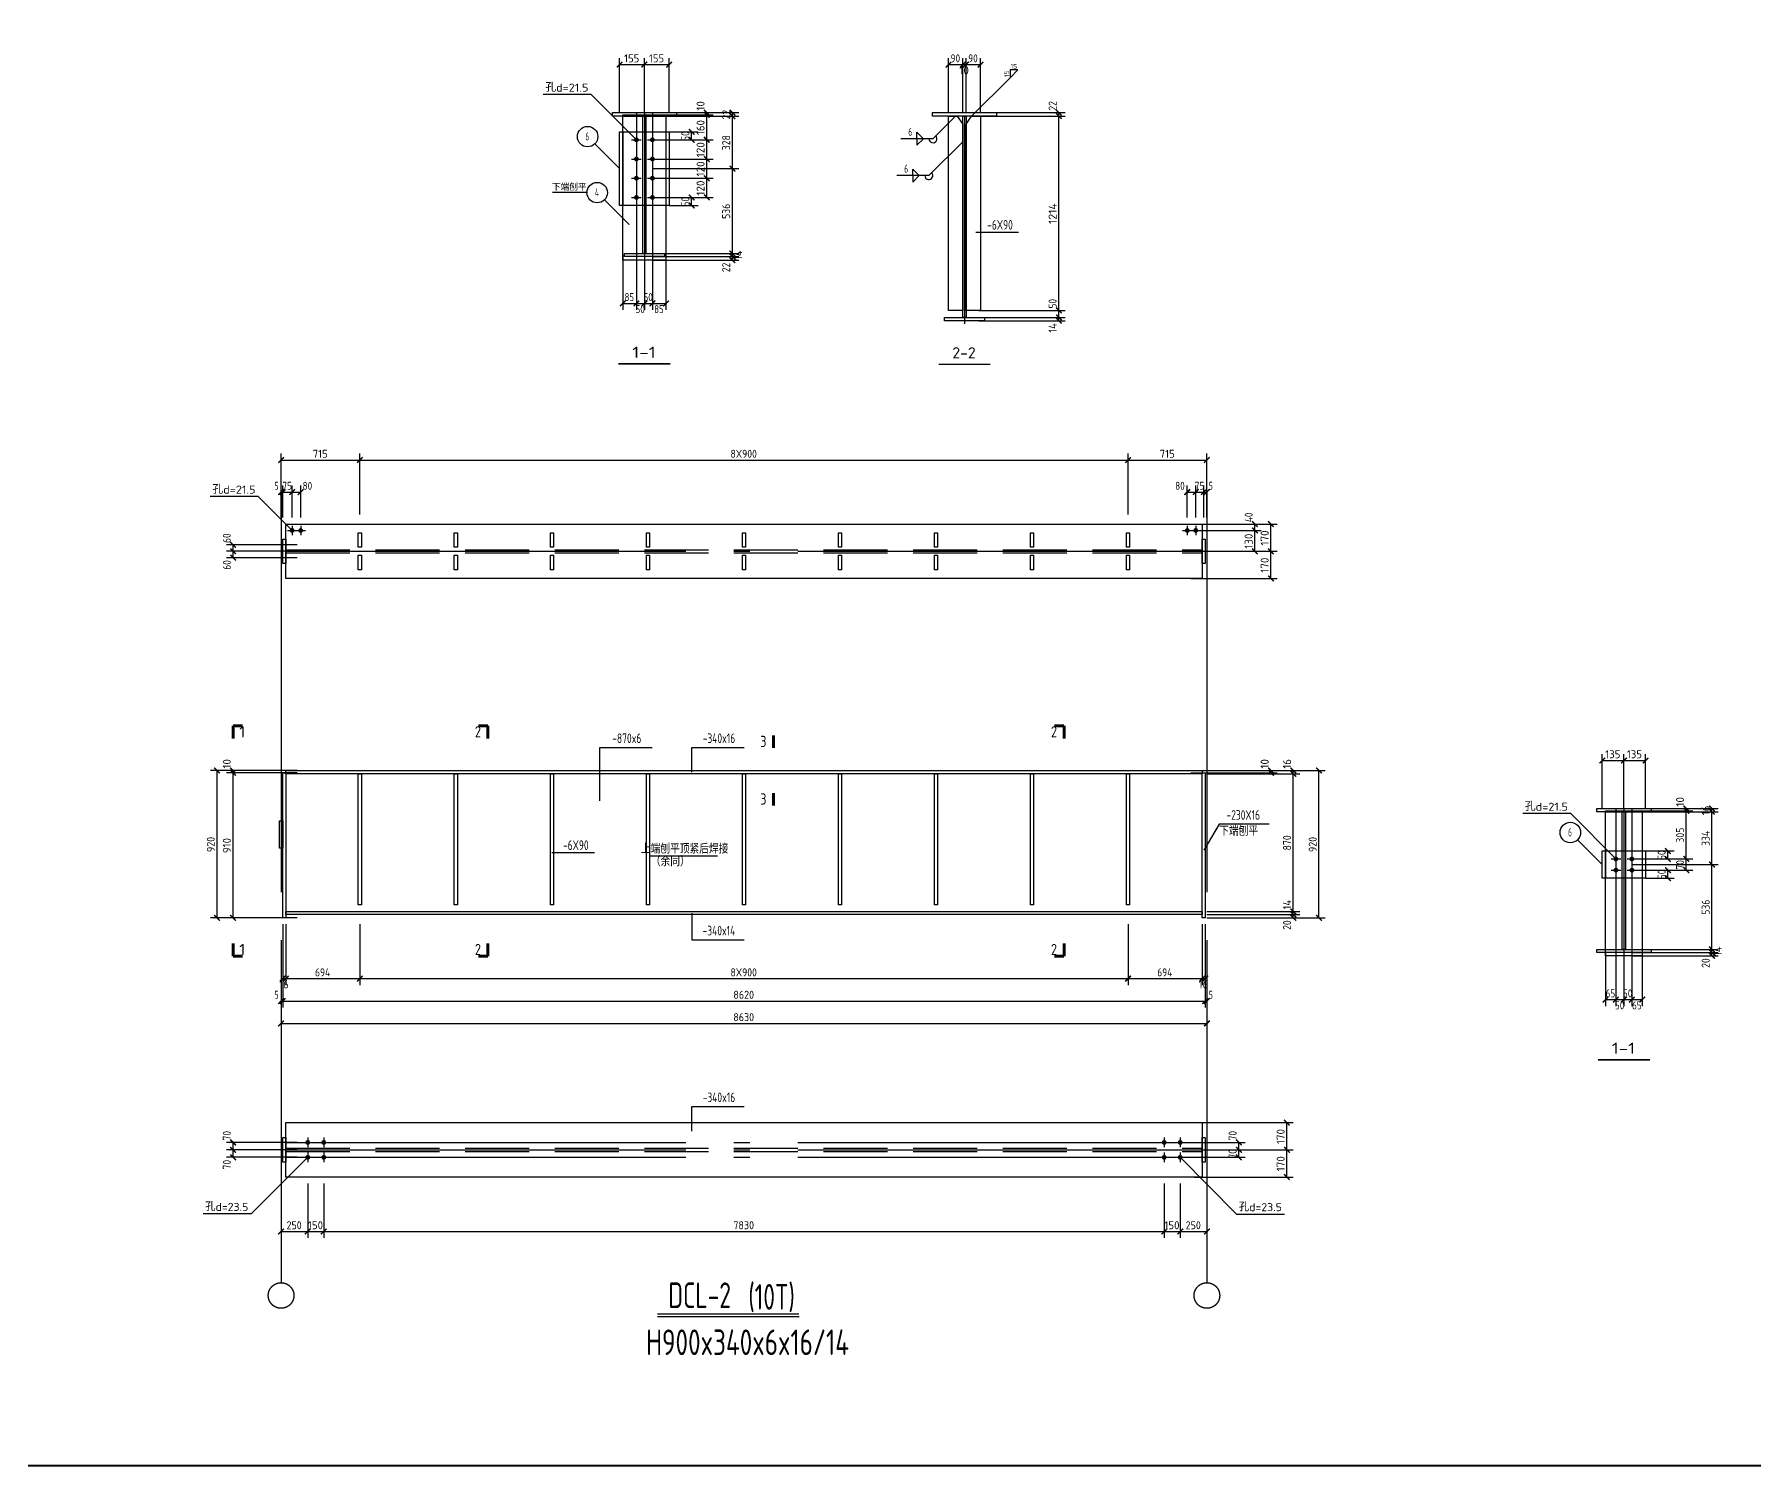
# Model space of a CAD drawing. Extents: x 447413 to 2975780, y -1432727 to 1301644.
# Drawn here: x 2269798 to 2323544, y -965222 to -920480 of the extents above; entities that cross this region are included whole.
import ezdxf
from ezdxf.enums import TextEntityAlignment as Align

# ---------------------------------------------------------------- set-up
doc = ezdxf.new("R2010")
doc.units = 0
doc.header["$LTSCALE"] = 1000
doc.header["$MEASUREMENT"] = 0
doc.linetypes.add('2', pattern=[16, 12.5, -1.5, 0.5, -1.5])
doc.linetypes.add('5', pattern=[5.6, 2, -0.8, 2, -0.8])
for name, color, linetype in [('10', 7, 'Continuous'), ('320', 2, 'Continuous'), ('图框', 253, 'Continuous'), ('尺寸标注', 253, 'Continuous'), ('焊缝标注', 253, 'Continuous'), ('编号标注', 253, 'Continuous'), ('螺栓孔标注', 253, 'Continuous'), ('详图符号', 253, '2')]:
    doc.layers.add(name, color=color, linetype=linetype)
doc.layers.add('白线', color=7, linetype='Continuous', lineweight=20)
doc.styles.add('80', font='tssdeng.shx', dxfattribs={"width": 0.7, "bigfont": 'tssdchn.shx'})
doc.styles.get("Standard").update_dxf_attribs({"font": 'tssdeng.shx', "bigfont": 'hztxt.shx'})

# ---------------------------------------------------------------- blocks, each defined once
blk = doc.blocks.new('A$C6B0021A6')
at = {"layer": '图框', "color": 153, "const_width": 58, "elevation": -84000}
blk.add_lwpolyline([(111420, 1020), (2520, 1020), (2520, 83120), (111420, 83120)], close=True, dxfattribs=at)

msp = doc.modelspace()

# ---------------------------------------------------------------- linework, layer by layer
for p, q in [((2306811.8, -945151.1), (2306336.3, -945967.2)), ((2308381.5, -945151.1), (2306811.8, -945151.1)), ((2293692.2, -960544.1), (2289263.9, -960544.1))]:
    msp.add_line(p, q)
for points in [[(2299215.4, -926660.9), (2299589.8, -926660.9), (2299589.8, -926660.9), (2300548.3, -926660.9)], [(2287463.5, -944428.6), (2287463.5, -942754.7), (2287463.5, -942754.7), (2289096.7, -942754.7)], [(2290342.3, -943529.2), (2290342.3, -942754.7), (2290342.3, -942754.7), (2291975.5, -942754.7)], [(2285962.1, -946040.6), (2286336.5, -946040.6), (2286336.5, -946040.6), (2287295, -946040.6)], [(2289015.2, -946136.7), (2291142.6, -946136.7), (2291142.6, -946136.7), (2291142.6, -946136.7)], [(2290342.3, -947930.4), (2290342.3, -948764.6), (2290342.3, -948764.6), (2291975.5, -948764.6)], [(2290342.3, -954747.7), (2290342.3, -953973.1), (2290342.3, -953973.1), (2291975.5, -953973.1)]]:
    msp.add_lwpolyline(points)
at = {"const_width": 40.8}
msp.add_lwpolyline([(2293692.2, -960453.4), (2289263.9, -960453.4)], dxfattribs=at)
at = {"layer": '10', "color": 253}
for p, q in [((2300281.5, -921833.2), (2300529, -921585.7)), ((2300529, -921585.7), (2300281.5, -921585.7)), ((2300281.5, -921585.7), (2300281.5, -921833.2)), ((2299081.5, -923033.2), (2300281.5, -921833.2))]:
    msp.add_line(p, q, dxfattribs=at)
at = {"layer": '10'}
for points, const_width in [([(2288046.5, -930773.2), (2289666.5, -930773.2)], 45), ([(2298046.5, -930789.2), (2299666.5, -930789.2)], 45), ([(2276004.8, -942077.4), (2276004.8, -942477.4)], 95), ([(2276004.8, -942077.4), (2276304.8, -942077.4)], 95), ([(2283968.2, -942077.4), (2283668.2, -942077.4)], 95), ([(2283968.2, -942077.4), (2283968.2, -942477.4)], 95), ([(2301968.2, -942077.4), (2301668.2, -942077.4)], 95), ([(2301968.2, -942077.4), (2301968.2, -942477.4)], 95), ([(2292888.2, -942377.4), (2292888.2, -942777.4)], 95), ([(2292888.2, -944577.4), (2292888.2, -944177.4)], 95), ([(2276004.8, -949277.4), (2276004.8, -948877.4)], 95), ([(2283968.2, -949277.4), (2283968.2, -948877.4)], 95), ([(2301968.2, -949277.4), (2301968.2, -948877.4)], 95), ([(2276004.8, -949277.4), (2276304.8, -949277.4)], 95), ([(2283968.2, -949277.4), (2283668.2, -949277.4)], 95), ([(2301968.2, -949277.4), (2301668.2, -949277.4)], 95), ([(2318651, -952514), (2320271, -952514)], 45)]:
    msp.add_lwpolyline(points, dxfattribs=dict(at, const_width=const_width))
at = {"layer": '320', "color": 253}
msp.add_line((2287081.5, -925423.2), (2285981.5, -925423.2), dxfattribs=at)
at = {"layer": '320'}
for points in [[(2287856.5, -922923.2), (2289856.5, -922923.2), (2289856.5, -923033.2), (2287856.5, -923033.2), (2287856.5, -922923.2)], [(2288181.5, -922993.2), (2289531.5, -922993.2), (2289531.5, -927533.2), (2288181.5, -927533.2), (2288181.5, -922993.2)], [(2288181.5, -923033.2), (2289531.5, -923033.2)], [(2288806.5, -923033.2), (2288906.5, -923033.2), (2288906.5, -927323.2), (2288806.5, -927323.2), (2288806.5, -923033.2)], [(2297856.5, -922923.2), (2299856.5, -922923.2), (2299856.5, -923033.2), (2297856.5, -923033.2), (2297856.5, -922923.2)], [(2298356.5, -923033.2), (2298631.5, -923033.2), (2298806.5, -923283.2), (2298806.5, -929103.2), (2298356.5, -929103.2), (2298356.5, -923033.2)], [(2298806.5, -923033.2), (2298906.5, -923033.2), (2298906.5, -929323.2), (2298806.5, -929323.2), (2298806.5, -923033.2)], [(2298906.5, -923283.2), (2299081.5, -923033.2), (2299356.5, -923033.2), (2299356.5, -929103.2), (2298906.5, -929103.2), (2298906.5, -923283.2)], [(2288081.5, -923523.2), (2289631.5, -923523.2), (2289631.5, -925823.2), (2288081.5, -925823.2), (2288081.5, -923523.2)], [(2288181.5, -923523.2), (2288181.5, -925823.2)], [(2289531.5, -923523.2), (2289531.5, -925823.2)], [(2288231.5, -927323.2), (2289481.5, -927323.2), (2289481.5, -927423.2), (2288231.5, -927423.2), (2288231.5, -927323.2)], [(2298231.5, -929323.2), (2299481.5, -929323.2), (2299481.5, -929423.2), (2298231.5, -929423.2), (2298231.5, -929323.2)], [(2277554.8, -936244.1), (2277654.8, -936244.1), (2277654.8, -937010.7), (2277554.8, -937010.7), (2277554.8, -936244.1)], [(2277654.8, -935777.4), (2306281.5, -935777.4), (2306281.5, -937477.4), (2277654.8, -937477.4), (2277654.8, -935777.4)], [(2279918.2, -936052.4), (2280018.2, -936052.4), (2280018.2, -936502.4), (2279918.2, -936502.4), (2279918.2, -936052.4)], [(2282918.2, -936052.4), (2283018.2, -936052.4), (2283018.2, -936502.4), (2282918.2, -936502.4), (2282918.2, -936052.4)], [(2285918.2, -936052.4), (2286018.2, -936052.4), (2286018.2, -936502.4), (2285918.2, -936502.4), (2285918.2, -936052.4)], [(2288918.2, -936052.4), (2289018.2, -936052.4), (2289018.2, -936502.4), (2288918.2, -936502.4), (2288918.2, -936052.4)], [(2291918.2, -936052.4), (2292018.2, -936052.4), (2292018.2, -936502.4), (2291918.2, -936502.4), (2291918.2, -936052.4)], [(2294918.2, -936052.4), (2295018.2, -936052.4), (2295018.2, -936502.4), (2294918.2, -936502.4), (2294918.2, -936052.4)], [(2297918.2, -936052.4), (2298018.2, -936052.4), (2298018.2, -936502.4), (2297918.2, -936502.4), (2297918.2, -936052.4)], [(2300918.2, -936052.4), (2301018.2, -936052.4), (2301018.2, -936502.4), (2300918.2, -936502.4), (2300918.2, -936052.4)], [(2303918.2, -936052.4), (2304018.2, -936052.4), (2304018.2, -936502.4), (2303918.2, -936502.4), (2303918.2, -936052.4)], [(2306281.5, -936244.1), (2306381.5, -936244.1), (2306381.5, -937010.7), (2306281.5, -937010.7), (2306281.5, -936244.1)], [(2279918.2, -936752.4), (2280018.2, -936752.4), (2280018.2, -937202.4), (2279918.2, -937202.4), (2279918.2, -936752.4)], [(2282918.2, -936752.4), (2283018.2, -936752.4), (2283018.2, -937202.4), (2282918.2, -937202.4), (2282918.2, -936752.4)], [(2285918.2, -936752.4), (2286018.2, -936752.4), (2286018.2, -937202.4), (2285918.2, -937202.4), (2285918.2, -936752.4)], [(2288918.2, -936752.4), (2289018.2, -936752.4), (2289018.2, -937202.4), (2288918.2, -937202.4), (2288918.2, -936752.4)], [(2291918.2, -936752.4), (2292018.2, -936752.4), (2292018.2, -937202.4), (2291918.2, -937202.4), (2291918.2, -936752.4)], [(2294918.2, -936752.4), (2295018.2, -936752.4), (2295018.2, -937202.4), (2294918.2, -937202.4), (2294918.2, -936752.4)], [(2297918.2, -936752.4), (2298018.2, -936752.4), (2298018.2, -937202.4), (2297918.2, -937202.4), (2297918.2, -936752.4)], [(2300918.2, -936752.4), (2301018.2, -936752.4), (2301018.2, -937202.4), (2300918.2, -937202.4), (2300918.2, -936752.4)], [(2303918.2, -936752.4), (2304018.2, -936752.4), (2304018.2, -937202.4), (2303918.2, -937202.4), (2303918.2, -936752.4)], [(2277554.8, -943547.4), (2277654.8, -943547.4), (2277654.8, -948077.4), (2277554.8, -948077.4), (2277554.8, -943547.4)], [(2277654.8, -943477.4), (2306281.5, -943477.4), (2306281.5, -943577.4), (2277654.8, -943577.4), (2277654.8, -943477.4)], [(2279918.2, -943577.4), (2280018.2, -943577.4), (2280018.2, -947677.4), (2279918.2, -947677.4), (2279918.2, -943577.4)], [(2282918.2, -943577.4), (2283018.2, -943577.4), (2283018.2, -947677.4), (2282918.2, -947677.4), (2282918.2, -943577.4)], [(2285918.2, -943577.4), (2286018.2, -943577.4), (2286018.2, -947677.4), (2285918.2, -947677.4), (2285918.2, -943577.4)], [(2288918.2, -943577.4), (2289018.2, -943577.4), (2289018.2, -947677.4), (2288918.2, -947677.4), (2288918.2, -943577.4)], [(2291918.2, -943577.4), (2292018.2, -943577.4), (2292018.2, -947677.4), (2291918.2, -947677.4), (2291918.2, -943577.4)], [(2294918.2, -943577.4), (2295018.2, -943577.4), (2295018.2, -947677.4), (2294918.2, -947677.4), (2294918.2, -943577.4)], [(2297918.2, -943577.4), (2298018.2, -943577.4), (2298018.2, -947677.4), (2297918.2, -947677.4), (2297918.2, -943577.4)], [(2300918.2, -943577.4), (2301018.2, -943577.4), (2301018.2, -947677.4), (2300918.2, -947677.4), (2300918.2, -943577.4)], [(2303918.2, -943577.4), (2304018.2, -943577.4), (2304018.2, -947677.4), (2303918.2, -947677.4), (2303918.2, -943577.4)], [(2306281.5, -943547.4), (2306381.5, -943547.4), (2306381.5, -948077.4), (2306281.5, -948077.4), (2306281.5, -943547.4)], [(2318611, -944664), (2320311, -944664), (2320311, -944764), (2318611, -944764), (2318611, -944664)], [(2318886, -944734), (2320036, -944734), (2320036, -949264), (2318886, -949264), (2318886, -944734)], [(2318886, -944764), (2320036, -944764)], [(2319411, -944764), (2319511, -944764), (2319511, -949064), (2319411, -949064), (2319411, -944764)], [(2277454.8, -945052.4), (2277554.8, -945052.4), (2277554.8, -945902.4), (2277454.8, -945902.4), (2277454.8, -945052.4)], [(2318786, -945989), (2320136, -945989), (2320136, -946839), (2318786, -946839), (2318786, -945989)], [(2318886, -945989), (2318886, -946839)], [(2320036, -945989), (2320036, -946839)], [(2277654.8, -947877.4), (2306281.5, -947877.4), (2306281.5, -947977.4), (2277654.8, -947977.4), (2277654.8, -947877.4)], [(2318611, -949064), (2320311, -949064), (2320311, -949164), (2318611, -949164), (2318611, -949064)], [(2277654.8, -954477.4), (2306281.5, -954477.4), (2306281.5, -956177.4), (2277654.8, -956177.4), (2277654.8, -954477.4)], [(2277554.8, -954944.1), (2277654.8, -954944.1), (2277654.8, -955710.7), (2277554.8, -955710.7), (2277554.8, -954944.1)], [(2306281.5, -954944.1), (2306381.5, -954944.1), (2306381.5, -955710.7), (2306281.5, -955710.7), (2306281.5, -954944.1)]]:
    msp.add_lwpolyline(points, dxfattribs=at)
at = {"layer": '320', "color": 253, "linetype": '5'}
for points in [[(2277654.8, -936577.4), (2306281.5, -936577.4)], [(2277654.8, -936677.4), (2306281.5, -936677.4)], [(2277654.8, -955277.4), (2306281.5, -955277.4)], [(2277654.8, -955377.4), (2306281.5, -955377.4)]]:
    msp.add_lwpolyline(points, dxfattribs=at)
at = {"layer": '尺寸标注'}
for p, q in [((2288081.5, -922923.2), (2288081.5, -921223.2)), ((2288081.5, -921423.2), (2288856.5, -921423.2)), ((2288856.5, -922923.2), (2288856.5, -921223.2)), ((2288856.5, -922923.2), (2288856.5, -921223.2)), ((2288856.5, -921423.2), (2289631.5, -921423.2)), ((2289631.5, -922923.2), (2289631.5, -921223.2)), ((2298356.5, -922923.2), (2298356.5, -921223.2)), ((2298356.5, -921423.2), (2298806.5, -921423.2)), ((2298806.5, -922923.2), (2298806.5, -921223.2)), ((2298806.5, -922923.2), (2298806.5, -921223.2)), ((2298806.5, -921423.2), (2298906.5, -921423.2)), ((2298906.5, -922923.2), (2298906.5, -921223.2)), ((2298906.5, -922923.2), (2298906.5, -921223.2)), ((2298906.5, -921423.2), (2299356.5, -921423.2)), ((2299356.5, -922923.2), (2299356.5, -921223.2)), ((2289106.5, -922923.2), (2291006.5, -922923.2)), ((2289106.5, -922923.2), (2291806.5, -922923.2)), ((2289106.5, -922993.2), (2291006.5, -922993.2)), ((2289106.5, -922993.2), (2291006.5, -922993.2)), ((2289106.5, -923033.2), (2291806.5, -923033.2)), ((2289106.5, -923033.2), (2291806.5, -923033.2)), ((2290806.5, -922993.2), (2290806.5, -922923.2)), ((2290806.5, -923773.2), (2290806.5, -922993.2)), ((2291606.5, -923033.2), (2291606.5, -922923.2)), ((2291606.5, -924673.2), (2291606.5, -923033.2)), ((2299306.5, -922923.2), (2302006.5, -922923.2)), ((2299306.5, -923033.2), (2302006.5, -923033.2)), ((2299306.5, -923033.2), (2302006.5, -923033.2)), ((2301806.5, -923033.2), (2301806.5, -922923.2)), ((2301806.5, -929103.2), (2301806.5, -923033.2)), ((2289106.5, -923773.2), (2291006.5, -923773.2)), ((2289106.5, -923773.2), (2291006.5, -923773.2)), ((2289631.5, -923523.2), (2290531.5, -923523.2)), ((2289631.5, -923773.2), (2290531.5, -923773.2)), ((2290331.5, -923773.2), (2290331.5, -923523.2)), ((2290806.5, -924373.2), (2290806.5, -923773.2)), ((2289106.5, -924373.2), (2291006.5, -924373.2)), ((2289106.5, -924373.2), (2291006.5, -924373.2)), ((2290806.5, -924973.2), (2290806.5, -924373.2)), ((2289106.5, -924673.2), (2291806.5, -924673.2)), ((2289106.5, -924673.2), (2291806.5, -924673.2)), ((2289106.5, -924973.2), (2291006.5, -924973.2)), ((2289106.5, -924973.2), (2291006.5, -924973.2)), ((2290806.5, -925573.2), (2290806.5, -924973.2)), ((2291606.5, -927323.2), (2291606.5, -924673.2)), ((2289106.5, -925573.2), (2291006.5, -925573.2)), ((2289631.5, -925573.2), (2290531.5, -925573.2)), ((2289631.5, -925823.2), (2290531.5, -925823.2)), ((2290331.5, -925823.2), (2290331.5, -925573.2)), ((2288181.5, -927383.2), (2288181.5, -929083.2)), ((2288606.5, -927383.2), (2288606.5, -929083.2)), ((2288606.5, -927383.2), (2288606.5, -929083.2)), ((2288856.5, -927383.2), (2288856.5, -929083.2)), ((2288856.5, -927383.2), (2288856.5, -929083.2)), ((2289106.5, -927323.2), (2291806.5, -927323.2)), ((2289106.5, -927323.2), (2291806.5, -927323.2)), ((2289106.5, -927383.2), (2289106.5, -929083.2)), ((2289106.5, -927383.2), (2289106.5, -929083.2)), ((2289106.5, -927423.2), (2291806.5, -927423.2)), ((2289106.5, -927423.2), (2291806.5, -927423.2)), ((2289106.5, -927533.2), (2291806.5, -927533.2)), ((2289531.5, -927383.2), (2289531.5, -929083.2)), ((2291606.5, -927423.2), (2291606.5, -927323.2)), ((2291606.5, -927533.2), (2291606.5, -927423.2)), ((2288181.5, -928883.2), (2288606.5, -928883.2)), ((2288606.5, -928883.2), (2288856.5, -928883.2)), ((2288856.5, -928883.2), (2289106.5, -928883.2)), ((2289106.5, -928883.2), (2289531.5, -928883.2)), ((2299306.5, -929103.2), (2302006.5, -929103.2)), ((2299306.5, -929103.2), (2302006.5, -929103.2)), ((2301806.5, -929323.2), (2301806.5, -929103.2)), ((2299306.5, -929323.2), (2302006.5, -929323.2)), ((2299306.5, -929323.2), (2302006.5, -929323.2)), ((2299306.5, -929423.2), (2302006.5, -929423.2)), ((2301806.5, -929423.2), (2301806.5, -929323.2)), ((2277504.8, -935477.4), (2277504.8, -933577.4)), ((2277504.8, -933777.4), (2279968.2, -933777.4)), ((2279968.2, -935477.4), (2279968.2, -933577.4)), ((2279968.2, -935477.4), (2279968.2, -933577.4)), ((2279968.2, -933777.4), (2303968.2, -933777.4)), ((2303968.2, -935477.4), (2303968.2, -933577.4)), ((2303968.2, -935477.4), (2303968.2, -933577.4)), ((2303968.2, -933777.4), (2306431.5, -933777.4)), ((2306431.5, -935477.4), (2306431.5, -933577.4)), ((2277504.8, -935577.4), (2277504.8, -934577.4)), ((2277554.8, -935577.4), (2277554.8, -934577.4)), ((2277554.8, -935577.4), (2277554.8, -934577.4)), ((2277851.5, -935577.4), (2277851.5, -934577.4)), ((2277851.5, -935577.4), (2277851.5, -934577.4)), ((2278118.2, -935577.4), (2278118.2, -934577.4)), ((2305818.2, -935577.4), (2305818.2, -934577.4)), ((2306084.8, -935577.4), (2306084.8, -934577.4)), ((2306084.8, -935577.4), (2306084.8, -934577.4)), ((2306334.8, -935577.4), (2306334.8, -934577.4)), ((2306334.8, -935577.4), (2306334.8, -934577.4)), ((2306431.5, -935577.4), (2306431.5, -934577.4)), ((2277504.8, -934777.4), (2277554.8, -934777.4)), ((2277554.8, -934777.4), (2277851.5, -934777.4)), ((2277851.5, -934777.4), (2278118.2, -934777.4)), ((2305818.2, -934777.4), (2306084.8, -934777.4)), ((2306084.8, -934777.4), (2306334.8, -934777.4)), ((2306334.8, -934777.4), (2306431.5, -934777.4)), ((2305931.5, -935777.4), (2308631.5, -935777.4)), ((2306231.5, -935777.4), (2308131.5, -935777.4)), ((2306231.5, -935977.4), (2308131.5, -935977.4)), ((2306231.5, -935977.4), (2308131.5, -935977.4)), ((2307931.5, -935977.4), (2307931.5, -935777.4)), ((2307931.5, -936627.4), (2307931.5, -935977.4)), ((2308431.5, -936627.4), (2308431.5, -935777.4)), ((2278004.8, -936427.4), (2275804.8, -936427.4)), ((2278004.8, -936627.4), (2275804.8, -936627.4)), ((2278004.8, -936627.4), (2275804.8, -936627.4)), ((2276004.8, -936627.4), (2276004.8, -936427.4)), ((2276004.8, -936827.4), (2276004.8, -936627.4)), ((2305931.5, -936627.4), (2308631.5, -936627.4)), ((2305931.5, -936627.4), (2308631.5, -936627.4)), ((2306231.5, -936627.4), (2308131.5, -936627.4)), ((2308431.5, -937477.4), (2308431.5, -936627.4)), ((2278004.8, -936827.4), (2275804.8, -936827.4)), ((2305931.5, -937477.4), (2308631.5, -937477.4)), ((2318786, -944664), (2318786, -942964)), ((2318786, -943164), (2319461, -943164)), ((2319461, -944664), (2319461, -942964)), ((2319461, -944664), (2319461, -942964)), ((2319461, -943164), (2320136, -943164)), ((2320136, -944664), (2320136, -942964)), ((2278004.8, -943477.4), (2275304.8, -943477.4)), ((2275504.8, -948077.4), (2275504.8, -943477.4)), ((2278004.8, -943477.4), (2275804.8, -943477.4)), ((2278004.8, -943547.4), (2275804.8, -943547.4)), ((2278004.8, -943547.4), (2275804.8, -943547.4)), ((2276004.8, -943547.4), (2276004.8, -943477.4)), ((2276004.8, -948077.4), (2276004.8, -943547.4)), ((2305931.5, -943477.4), (2308631.5, -943477.4)), ((2305931.5, -943547.4), (2308631.5, -943547.4)), ((2306431.5, -943477.4), (2309331.5, -943477.4)), ((2306431.5, -943577.4), (2309331.5, -943577.4)), ((2306431.5, -943577.4), (2309331.5, -943577.4)), ((2306931.5, -943477.4), (2310131.5, -943477.4)), ((2308431.5, -943547.4), (2308431.5, -943477.4)), ((2309131.5, -943577.4), (2309131.5, -943477.4)), ((2309131.5, -947877.4), (2309131.5, -943577.4)), ((2309931.5, -948077.4), (2309931.5, -943477.4)), ((2319711, -944664), (2321611, -944664)), ((2319711, -944664), (2322411, -944664)), ((2319711, -944734), (2321611, -944734)), ((2319711, -944734), (2321611, -944734)), ((2319711, -944764), (2322411, -944764)), ((2319711, -944764), (2322411, -944764)), ((2321411, -944734), (2321411, -944664)), ((2321411, -946239), (2321411, -944734)), ((2322211, -944764), (2322211, -944664)), ((2322211, -946414), (2322211, -944764)), ((2319711, -946239), (2321611, -946239)), ((2319711, -946239), (2321611, -946239)), ((2319711, -946414), (2322411, -946414)), ((2319711, -946414), (2322411, -946414)), ((2320136, -945989), (2321036, -945989)), ((2320136, -946239), (2321036, -946239)), ((2320836, -946239), (2320836, -945989)), ((2321411, -946589), (2321411, -946239)), ((2322211, -949064), (2322211, -946414)), ((2319711, -946589), (2321611, -946589)), ((2320136, -946589), (2321036, -946589)), ((2320136, -946839), (2321036, -946839)), ((2320836, -946839), (2320836, -946589)), ((2278004.8, -948077.4), (2275304.8, -948077.4)), ((2278004.8, -948077.4), (2275804.8, -948077.4)), ((2306431.5, -947877.4), (2309331.5, -947877.4)), ((2306431.5, -947877.4), (2309331.5, -947877.4)), ((2306431.5, -947977.4), (2309331.5, -947977.4)), ((2306431.5, -947977.4), (2309331.5, -947977.4)), ((2306431.5, -948077.4), (2309331.5, -948077.4)), ((2306931.5, -948077.4), (2310131.5, -948077.4)), ((2309131.5, -947977.4), (2309131.5, -947877.4)), ((2309131.5, -948077.4), (2309131.5, -947977.4)), ((2277554.8, -948277.4), (2277554.8, -950177.4)), ((2277654.8, -948277.4), (2277654.8, -950177.4)), ((2277654.8, -948277.4), (2277654.8, -950177.4)), ((2279968.2, -948277.4), (2279968.2, -950177.4)), ((2279968.2, -948277.4), (2279968.2, -950177.4)), ((2303968.2, -948277.4), (2303968.2, -950177.4)), ((2303968.2, -948277.4), (2303968.2, -950177.4)), ((2306281.5, -948277.4), (2306281.5, -950177.4)), ((2306281.5, -948277.4), (2306281.5, -950177.4)), ((2306381.5, -948277.4), (2306381.5, -950177.4)), ((2277504.8, -948977.4), (2277504.8, -950877.4)), ((2277554.8, -948977.4), (2277554.8, -950877.4)), ((2277554.8, -948977.4), (2277554.8, -950877.4)), ((2306381.5, -948977.4), (2306381.5, -950877.4)), ((2306381.5, -948977.4), (2306381.5, -950877.4)), ((2306431.5, -948977.4), (2306431.5, -950877.4)), ((2318886, -949134), (2318886, -950834)), ((2319211, -949134), (2319211, -950834)), ((2319211, -949134), (2319211, -950834)), ((2319461, -949134), (2319461, -950834)), ((2319461, -949134), (2319461, -950834)), ((2319711, -949064), (2322411, -949064)), ((2319711, -949064), (2322411, -949064)), ((2319711, -949134), (2319711, -950834)), ((2319711, -949134), (2319711, -950834)), ((2320036, -949134), (2320036, -950834)), ((2322211, -949164), (2322211, -949064)), ((2277504.8, -949677.4), (2277504.8, -951577.4)), ((2306431.5, -949677.4), (2306431.5, -951577.4)), ((2319711, -949164), (2322411, -949164)), ((2319711, -949164), (2322411, -949164)), ((2319711, -949264), (2322411, -949264)), ((2322211, -949264), (2322211, -949164)), ((2277554.8, -949977.4), (2277654.8, -949977.4)), ((2277654.8, -949977.4), (2279968.2, -949977.4)), ((2279968.2, -949977.4), (2303968.2, -949977.4)), ((2303968.2, -949977.4), (2306281.5, -949977.4)), ((2306281.5, -949977.4), (2306381.5, -949977.4)), ((2277504.8, -950677.4), (2277554.8, -950677.4)), ((2277554.8, -950677.4), (2306381.5, -950677.4)), ((2306381.5, -950677.4), (2306431.5, -950677.4)), ((2318886, -950634), (2319211, -950634)), ((2319211, -950634), (2319461, -950634)), ((2319461, -950634), (2319711, -950634)), ((2319711, -950634), (2320036, -950634)), ((2277504.8, -951377.4), (2306431.5, -951377.4)), ((2306031.5, -954477.4), (2309131.5, -954477.4)), ((2308931.5, -955327.4), (2308931.5, -954477.4)), ((2278004.8, -955094.1), (2275804.8, -955094.1)), ((2278004.8, -955327.4), (2275804.8, -955327.4)), ((2278004.8, -955327.4), (2275804.8, -955327.4)), ((2278004.8, -955560.7), (2275804.8, -955560.7)), ((2276004.8, -955327.4), (2276004.8, -955094.1)), ((2276004.8, -955560.7), (2276004.8, -955327.4)), ((2305931.5, -955094.1), (2307631.5, -955094.1)), ((2305931.5, -955327.4), (2307631.5, -955327.4)), ((2305931.5, -955327.4), (2307631.5, -955327.4)), ((2305931.5, -955560.7), (2307631.5, -955560.7)), ((2306031.5, -955327.4), (2309131.5, -955327.4)), ((2306031.5, -955327.4), (2309131.5, -955327.4)), ((2307431.5, -955327.4), (2307431.5, -955094.1)), ((2307431.5, -955560.7), (2307431.5, -955327.4)), ((2308931.5, -956177.4), (2308931.5, -955327.4)), ((2277504.8, -956377.4), (2277504.8, -958077.4)), ((2278338.2, -956377.4), (2278338.2, -958077.4)), ((2278338.2, -956377.4), (2278338.2, -958077.4)), ((2278838.2, -956377.4), (2278838.2, -958077.4)), ((2278838.2, -956377.4), (2278838.2, -958077.4)), ((2305098.2, -956377.4), (2305098.2, -958077.4)), ((2305098.2, -956377.4), (2305098.2, -958077.4)), ((2305598.2, -956377.4), (2305598.2, -958077.4)), ((2305598.2, -956377.4), (2305598.2, -958077.4)), ((2306031.5, -956177.4), (2309131.5, -956177.4)), ((2306431.5, -956377.4), (2306431.5, -958077.4)), ((2277504.8, -957877.4), (2278338.2, -957877.4)), ((2278338.2, -957877.4), (2278838.2, -957877.4)), ((2278838.2, -957877.4), (2305098.2, -957877.4)), ((2305098.2, -957877.4), (2305598.2, -957877.4)), ((2305598.2, -957877.4), (2306431.5, -957877.4))]:
    msp.add_line(p, q, dxfattribs=at)
at = {"layer": '尺寸标注', "const_width": 45}
for points in [[(2287993.1, -921511.6), (2288169.9, -921334.8)], [(2288768.1, -921511.6), (2288944.9, -921334.8)], [(2288768.1, -921511.6), (2288944.9, -921334.8)], [(2289543.1, -921511.6), (2289719.9, -921334.8)], [(2298268.1, -921511.6), (2298444.9, -921334.8)], [(2298718.1, -921511.6), (2298894.9, -921334.8)], [(2298718.1, -921511.6), (2298894.9, -921334.8)], [(2298818.1, -921511.6), (2298994.9, -921334.8)], [(2298818.1, -921511.6), (2298994.9, -921334.8)], [(2299268.1, -921511.6), (2299444.9, -921334.8)], [(2290718.1, -922834.8), (2290894.9, -923011.6)], [(2291518.1, -922834.8), (2291694.9, -923011.6)], [(2301718.1, -922834.8), (2301894.9, -923011.6)], [(2290718.1, -922904.8), (2290894.9, -923081.6)], [(2290718.1, -922904.8), (2290894.9, -923081.6)], [(2291518.1, -922944.8), (2291694.9, -923121.6)], [(2291518.1, -922944.8), (2291694.9, -923121.6)], [(2301718.1, -922944.8), (2301894.9, -923121.6)], [(2301718.1, -922944.8), (2301894.9, -923121.6)], [(2290243.1, -923434.8), (2290419.9, -923611.6)], [(2290243.1, -923684.8), (2290419.9, -923861.6)], [(2290718.1, -923684.8), (2290894.9, -923861.6)], [(2290718.1, -923684.8), (2290894.9, -923861.6)], [(2290718.1, -924284.8), (2290894.9, -924461.6)], [(2290718.1, -924284.8), (2290894.9, -924461.6)], [(2290718.1, -924884.8), (2290894.9, -925061.6)], [(2290718.1, -924884.8), (2290894.9, -925061.6)], [(2291518.1, -924584.8), (2291694.9, -924761.6)], [(2291518.1, -924584.8), (2291694.9, -924761.6)], [(2290243.1, -925484.8), (2290419.9, -925661.6)], [(2290718.1, -925484.8), (2290894.9, -925661.6)], [(2290243.1, -925734.8), (2290419.9, -925911.6)], [(2291518.1, -927234.8), (2291694.9, -927411.6)], [(2291518.1, -927234.8), (2291694.9, -927411.6)], [(2291518.1, -927334.8), (2291694.9, -927511.6)], [(2291518.1, -927334.8), (2291694.9, -927511.6)], [(2291518.1, -927444.8), (2291694.9, -927621.6)], [(2288093.1, -928971.6), (2288269.9, -928794.8)], [(2288518.1, -928971.6), (2288694.9, -928794.8)], [(2288518.1, -928971.6), (2288694.9, -928794.8)], [(2288768.1, -928971.6), (2288944.9, -928794.8)], [(2288768.1, -928971.6), (2288944.9, -928794.8)], [(2289018.1, -928971.6), (2289194.9, -928794.8)], [(2289018.1, -928971.6), (2289194.9, -928794.8)], [(2289443.1, -928971.6), (2289619.9, -928794.8)], [(2301718.1, -929014.8), (2301894.9, -929191.6)], [(2301718.1, -929014.8), (2301894.9, -929191.6)], [(2301718.1, -929234.8), (2301894.9, -929411.6)], [(2301718.1, -929234.8), (2301894.9, -929411.6)], [(2301718.1, -929334.8), (2301894.9, -929511.6)], [(2277416.4, -933865.8), (2277593.2, -933689)], [(2279879.8, -933865.8), (2280056.6, -933689)], [(2279879.8, -933865.8), (2280056.6, -933689)], [(2303879.8, -933865.8), (2304056.6, -933689)], [(2303879.8, -933865.8), (2304056.6, -933689)], [(2306343.1, -933865.8), (2306519.9, -933689)], [(2277416.4, -934865.8), (2277593.2, -934689)], [(2277466.4, -934865.8), (2277643.2, -934689)], [(2277466.4, -934865.8), (2277643.2, -934689)], [(2277763.1, -934865.8), (2277939.9, -934689)], [(2277763.1, -934865.8), (2277939.9, -934689)], [(2278029.8, -934865.8), (2278206.6, -934689)], [(2305729.8, -934865.8), (2305906.6, -934689)], [(2305996.4, -934865.8), (2306173.2, -934689)], [(2305996.4, -934865.8), (2306173.2, -934689)], [(2306246.4, -934865.8), (2306423.2, -934689)], [(2306246.4, -934865.8), (2306423.2, -934689)], [(2306343.1, -934865.8), (2306519.9, -934689)], [(2307843.1, -935689), (2308019.9, -935865.8)], [(2308343.1, -935689), (2308519.9, -935865.8)], [(2307843.1, -935889), (2308019.9, -936065.8)], [(2307843.1, -935889), (2308019.9, -936065.8)], [(2275916.4, -936339), (2276093.2, -936515.8)], [(2275916.4, -936539), (2276093.2, -936715.8)], [(2275916.4, -936539), (2276093.2, -936715.8)], [(2275916.4, -936739), (2276093.2, -936915.8)], [(2307843.1, -936539), (2308019.9, -936715.8)], [(2308343.1, -936539), (2308519.9, -936715.8)], [(2308343.1, -936539), (2308519.9, -936715.8)], [(2308343.1, -937389), (2308519.9, -937565.8)], [(2318697.6, -943252.4), (2318874.4, -943075.6)], [(2319372.6, -943252.4), (2319549.4, -943075.6)], [(2319372.6, -943252.4), (2319549.4, -943075.6)], [(2320047.6, -943252.4), (2320224.4, -943075.6)], [(2275416.4, -943389), (2275593.2, -943565.8)], [(2275916.4, -943389), (2276093.2, -943565.8)], [(2275916.4, -943459), (2276093.2, -943635.8)], [(2275916.4, -943459), (2276093.2, -943635.8)], [(2308343.1, -943389), (2308519.9, -943565.8)], [(2308343.1, -943459), (2308519.9, -943635.8)], [(2309043.1, -943389), (2309219.9, -943565.8)], [(2309043.1, -943489), (2309219.9, -943665.8)], [(2309043.1, -943489), (2309219.9, -943665.8)], [(2309843.1, -943389), (2310019.9, -943565.8)], [(2321322.6, -944575.6), (2321499.4, -944752.4)], [(2321322.6, -944645.6), (2321499.4, -944822.4)], [(2321322.6, -944645.6), (2321499.4, -944822.4)], [(2322122.6, -944575.6), (2322299.4, -944752.4)], [(2322122.6, -944675.6), (2322299.4, -944852.4)], [(2322122.6, -944675.6), (2322299.4, -944852.4)], [(2320747.6, -945900.6), (2320924.4, -946077.4)], [(2320747.6, -946150.6), (2320924.4, -946327.4)], [(2321322.6, -946150.6), (2321499.4, -946327.4)], [(2321322.6, -946150.6), (2321499.4, -946327.4)], [(2322122.6, -946325.6), (2322299.4, -946502.4)], [(2322122.6, -946325.6), (2322299.4, -946502.4)], [(2320747.6, -946500.6), (2320924.4, -946677.4)], [(2320747.6, -946750.6), (2320924.4, -946927.4)], [(2321322.6, -946500.6), (2321499.4, -946677.4)], [(2275416.4, -947989), (2275593.2, -948165.8)], [(2275916.4, -947989), (2276093.2, -948165.8)], [(2309043.1, -947789), (2309219.9, -947965.8)], [(2309043.1, -947789), (2309219.9, -947965.8)], [(2309043.1, -947889), (2309219.9, -948065.8)], [(2309043.1, -947889), (2309219.9, -948065.8)], [(2309043.1, -947989), (2309219.9, -948165.8)], [(2309843.1, -947989), (2310019.9, -948165.8)], [(2322122.6, -948975.6), (2322299.4, -949152.4)], [(2322122.6, -948975.6), (2322299.4, -949152.4)], [(2322122.6, -949075.6), (2322299.4, -949252.4)], [(2322122.6, -949075.6), (2322299.4, -949252.4)], [(2322122.6, -949175.6), (2322299.4, -949352.4)], [(2277466.4, -950065.8), (2277643.2, -949889)], [(2277566.4, -950065.8), (2277743.2, -949889)], [(2277566.4, -950065.8), (2277743.2, -949889)], [(2279879.8, -950065.8), (2280056.6, -949889)], [(2279879.8, -950065.8), (2280056.6, -949889)], [(2303879.8, -950065.8), (2304056.6, -949889)], [(2303879.8, -950065.8), (2304056.6, -949889)], [(2306193.1, -950065.8), (2306369.9, -949889)], [(2306193.1, -950065.8), (2306369.9, -949889)], [(2306293.1, -950065.8), (2306469.9, -949889)], [(2277416.4, -950765.8), (2277593.2, -950589)], [(2277466.4, -950765.8), (2277643.2, -950589)], [(2277466.4, -950765.8), (2277643.2, -950589)], [(2306293.1, -950765.8), (2306469.9, -950589)], [(2306293.1, -950765.8), (2306469.9, -950589)], [(2306343.1, -950765.8), (2306519.9, -950589)], [(2318797.6, -950722.4), (2318974.4, -950545.6)], [(2319122.6, -950722.4), (2319299.4, -950545.6)], [(2319122.6, -950722.4), (2319299.4, -950545.6)], [(2319372.6, -950722.4), (2319549.4, -950545.6)], [(2319372.6, -950722.4), (2319549.4, -950545.6)], [(2319622.6, -950722.4), (2319799.4, -950545.6)], [(2319622.6, -950722.4), (2319799.4, -950545.6)], [(2319947.6, -950722.4), (2320124.4, -950545.6)], [(2277416.4, -951465.8), (2277593.2, -951289)], [(2306343.1, -951465.8), (2306519.9, -951289)], [(2308843.1, -954389), (2309019.9, -954565.8)], [(2275916.4, -955005.7), (2276093.2, -955182.5)], [(2307343.1, -955005.7), (2307519.9, -955182.5)], [(2275916.4, -955239), (2276093.2, -955415.8)], [(2275916.4, -955239), (2276093.2, -955415.8)], [(2275916.4, -955472.4), (2276093.2, -955649.1)], [(2307343.1, -955239), (2307519.9, -955415.8)], [(2307343.1, -955239), (2307519.9, -955415.8)], [(2307343.1, -955472.4), (2307519.9, -955649.1)], [(2308843.1, -955239), (2309019.9, -955415.8)], [(2308843.1, -955239), (2309019.9, -955415.8)], [(2308843.1, -956089), (2309019.9, -956265.8)], [(2277416.4, -957965.8), (2277593.2, -957789)], [(2278249.8, -957965.8), (2278426.6, -957789)], [(2278249.8, -957965.8), (2278426.6, -957789)], [(2278749.8, -957965.8), (2278926.6, -957789)], [(2278749.8, -957965.8), (2278926.6, -957789)], [(2305009.8, -957965.8), (2305186.6, -957789)], [(2305009.8, -957965.8), (2305186.6, -957789)], [(2305509.8, -957965.8), (2305686.6, -957789)], [(2305509.8, -957965.8), (2305686.6, -957789)], [(2306343.1, -957965.8), (2306519.9, -957789)]]:
    msp.add_lwpolyline(points, dxfattribs=at)
at = {"layer": '焊缝标注'}
for p, q in [((2298581.5, -923033.2), (2297873, -923738.9)), ((2297873, -923738.9), (2296873, -923738.9)), ((2297573, -923738.9), (2297373, -923538.9)), ((2297373, -923738.9), (2297373, -923538.9)), ((2297573, -923738.9), (2297373, -923938.9)), ((2297373, -923738.9), (2297373, -923938.9)), ((2298806.5, -923833.2), (2297743.7, -924891.7)), ((2297743.7, -924891.7), (2296743.7, -924891.7)), ((2297443.7, -924891.7), (2297243.7, -924691.7)), ((2297243.7, -924891.7), (2297243.7, -924691.7)), ((2297443.7, -924891.7), (2297243.7, -925091.7)), ((2297243.7, -924891.7), (2297243.7, -925091.7))]:
    msp.add_line(p, q, dxfattribs=at)
at = {"layer": '焊缝标注', "const_width": 75}
for points in [[(2288644, -923773.2, 1), (2288569, -923773.2, 1), (2288644, -923773.2, 1)], [(2288644, -923773.2, 1), (2288569, -923773.2, 1), (2288644, -923773.2, 1)], [(2289144, -923773.2, 1), (2289069, -923773.2, 1), (2289144, -923773.2, 1)], [(2289144, -923773.2, 1), (2289069, -923773.2, 1), (2289144, -923773.2, 1)], [(2288644, -924373.2, 1), (2288569, -924373.2, 1), (2288644, -924373.2, 1)], [(2288644, -924373.2, 1), (2288569, -924373.2, 1), (2288644, -924373.2, 1)], [(2289144, -924373.2, 1), (2289069, -924373.2, 1), (2289144, -924373.2, 1)], [(2289144, -924373.2, 1), (2289069, -924373.2, 1), (2289144, -924373.2, 1)], [(2288644, -924973.2, 1), (2288569, -924973.2, 1), (2288644, -924973.2, 1)], [(2288644, -924973.2, 1), (2288569, -924973.2, 1), (2288644, -924973.2, 1)], [(2289144, -924973.2, 1), (2289069, -924973.2, 1), (2289144, -924973.2, 1)], [(2289144, -924973.2, 1), (2289069, -924973.2, 1), (2289144, -924973.2, 1)], [(2288644, -925573.2, 1), (2288569, -925573.2, 1), (2288644, -925573.2, 1)], [(2288644, -925573.2, 1), (2288569, -925573.2, 1), (2288644, -925573.2, 1)], [(2289144, -925573.2, 1), (2289069, -925573.2, 1), (2289144, -925573.2, 1)], [(2289144, -925573.2, 1), (2289069, -925573.2, 1), (2289144, -925573.2, 1)], [(2277889, -935977.4, 1), (2277814, -935977.4, 1), (2277889, -935977.4, 1)], [(2277889, -935977.4, 1), (2277814, -935977.4, 1), (2277889, -935977.4, 1)], [(2278155.7, -935977.4, 1), (2278080.7, -935977.4, 1), (2278155.7, -935977.4, 1)], [(2278155.7, -935977.4, 1), (2278080.7, -935977.4, 1), (2278155.7, -935977.4, 1)], [(2305855.7, -935977.4, 1), (2305780.7, -935977.4, 1), (2305855.7, -935977.4, 1)], [(2305855.7, -935977.4, 1), (2305780.7, -935977.4, 1), (2305855.7, -935977.4, 1)], [(2306122.3, -935977.4, 1), (2306047.3, -935977.4, 1), (2306122.3, -935977.4, 1)], [(2306122.3, -935977.4, 1), (2306047.3, -935977.4, 1), (2306122.3, -935977.4, 1)], [(2319248.5, -946239, 1), (2319173.5, -946239, 1), (2319248.5, -946239, 1)], [(2319248.5, -946239, 1), (2319173.5, -946239, 1), (2319248.5, -946239, 1)], [(2319748.5, -946239, 1), (2319673.5, -946239, 1), (2319748.5, -946239, 1)], [(2319748.5, -946239, 1), (2319673.5, -946239, 1), (2319748.5, -946239, 1)], [(2319248.5, -946589, 1), (2319173.5, -946589, 1), (2319248.5, -946589, 1)], [(2319248.5, -946589, 1), (2319173.5, -946589, 1), (2319248.5, -946589, 1)], [(2319748.5, -946589, 1), (2319673.5, -946589, 1), (2319748.5, -946589, 1)], [(2319748.5, -946589, 1), (2319673.5, -946589, 1), (2319748.5, -946589, 1)], [(2278375.7, -955094.1, 1), (2278300.7, -955094.1, 1), (2278375.7, -955094.1, 1)], [(2278375.7, -955094.1, 1), (2278300.7, -955094.1, 1), (2278375.7, -955094.1, 1)], [(2278875.7, -955094.1, 1), (2278800.7, -955094.1, 1), (2278875.7, -955094.1, 1)], [(2278875.7, -955094.1, 1), (2278800.7, -955094.1, 1), (2278875.7, -955094.1, 1)], [(2305135.7, -955094.1, 1), (2305060.7, -955094.1, 1), (2305135.7, -955094.1, 1)], [(2305135.7, -955094.1, 1), (2305060.7, -955094.1, 1), (2305135.7, -955094.1, 1)], [(2305635.7, -955094.1, 1), (2305560.7, -955094.1, 1), (2305635.7, -955094.1, 1)], [(2305635.7, -955094.1, 1), (2305560.7, -955094.1, 1), (2305635.7, -955094.1, 1)], [(2278375.7, -955560.7, 1), (2278300.7, -955560.7, 1), (2278375.7, -955560.7, 1)], [(2278375.7, -955560.7, 1), (2278300.7, -955560.7, 1), (2278375.7, -955560.7, 1)], [(2278875.7, -955560.7, 1), (2278800.7, -955560.7, 1), (2278875.7, -955560.7, 1)], [(2278875.7, -955560.7, 1), (2278800.7, -955560.7, 1), (2278875.7, -955560.7, 1)], [(2305135.7, -955560.7, 1), (2305060.7, -955560.7, 1), (2305135.7, -955560.7, 1)], [(2305135.7, -955560.7, 1), (2305060.7, -955560.7, 1), (2305135.7, -955560.7, 1)], [(2305635.7, -955560.7, 1), (2305560.7, -955560.7, 1), (2305635.7, -955560.7, 1)], [(2305635.7, -955560.7, 1), (2305560.7, -955560.7, 1), (2305635.7, -955560.7, 1)]]:
    msp.add_lwpolyline(points, format="xyb", dxfattribs=at)
at = {"layer": '焊缝标注'}
for centre in [(2297873, -923738.9), (2297743.7, -924891.7)]:
    msp.add_arc(centre, 125, 179.99999, 44.88593, dxfattribs=at)
for points in [[(2298581.5, -923033.2), (2298500, -923093.1), (2298521.2, -923114.4)], [(2298806.5, -923833.2), (2298725, -923893.1), (2298746.2, -923914.4)]]:
    msp.add_solid(points, dxfattribs=at)
at = {"layer": '编号标注'}
for p, q in [((2288456.5, -923773.2), (2288756.5, -923773.2)), ((2288606.5, -923623.2), (2288606.5, -923923.2)), ((2288956.5, -923773.2), (2289256.5, -923773.2)), ((2289106.5, -923623.2), (2289106.5, -923923.2)), ((2288081.5, -924673.2), (2287307.7, -923899.5)), ((2288456.5, -924373.2), (2288756.5, -924373.2)), ((2288606.5, -924223.2), (2288606.5, -924523.2)), ((2288956.5, -924373.2), (2289256.5, -924373.2)), ((2289106.5, -924223.2), (2289106.5, -924523.2)), ((2288456.5, -924973.2), (2288756.5, -924973.2)), ((2288606.5, -924823.2), (2288606.5, -925123.2)), ((2288956.5, -924973.2), (2289256.5, -924973.2)), ((2289106.5, -924823.2), (2289106.5, -925123.2)), ((2288606.5, -925423.2), (2288606.5, -925723.2)), ((2289106.5, -925423.2), (2289106.5, -925723.2)), ((2288381.5, -926423.2), (2287607.7, -925649.5)), ((2288456.5, -925573.2), (2288756.5, -925573.2)), ((2288956.5, -925573.2), (2289256.5, -925573.2)), ((2277701.5, -935977.4), (2278001.5, -935977.4)), ((2277851.5, -935827.4), (2277851.5, -936127.4)), ((2277968.2, -935977.4), (2278268.2, -935977.4)), ((2278118.2, -935827.4), (2278118.2, -936127.4)), ((2305668.2, -935977.4), (2305968.2, -935977.4)), ((2305818.2, -935827.4), (2305818.2, -936127.4)), ((2305934.8, -935977.4), (2306234.8, -935977.4)), ((2306084.8, -935827.4), (2306084.8, -936127.4)), ((2318786, -946414), (2318012.3, -945640.3)), ((2319061, -946239), (2319361, -946239)), ((2319211, -946089), (2319211, -946389)), ((2319211, -946439), (2319211, -946739)), ((2319561, -946239), (2319861, -946239)), ((2319711, -946089), (2319711, -946389)), ((2319711, -946439), (2319711, -946739)), ((2319061, -946589), (2319361, -946589)), ((2319561, -946589), (2319861, -946589)), ((2278338.2, -954944.1), (2278338.2, -955244.1)), ((2278838.2, -954944.1), (2278838.2, -955244.1)), ((2305098.2, -954944.1), (2305098.2, -955244.1)), ((2305598.2, -954944.1), (2305598.2, -955244.1)), ((2278188.2, -955094.1), (2278488.2, -955094.1)), ((2278188.2, -955560.7), (2278488.2, -955560.7)), ((2278338.2, -955410.7), (2278338.2, -955710.7)), ((2278688.2, -955094.1), (2278988.2, -955094.1)), ((2278688.2, -955560.7), (2278988.2, -955560.7)), ((2278838.2, -955410.7), (2278838.2, -955710.7)), ((2304948.2, -955094.1), (2305248.2, -955094.1)), ((2304948.2, -955560.7), (2305248.2, -955560.7)), ((2305098.2, -955410.7), (2305098.2, -955710.7)), ((2305448.2, -955094.1), (2305748.2, -955094.1)), ((2305448.2, -955560.7), (2305748.2, -955560.7)), ((2305598.2, -955410.7), (2305598.2, -955710.7))]:
    msp.add_line(p, q, dxfattribs=at)
at = {"layer": '编号标注', "const_width": 10}
for points in [[(2288086.5, -924673.2, 1), (2288076.5, -924673.2, 1), (2288086.5, -924673.2, 1)], [(2288386.5, -926423.2, 1), (2288376.5, -926423.2, 1), (2288386.5, -926423.2, 1)], [(2318791, -946414, 1), (2318781, -946414, 1), (2318791, -946414, 1)]]:
    msp.add_lwpolyline(points, format="xyb", dxfattribs=at)
at = {"layer": '编号标注'}
for centre in [(2287081.5, -923673.2), (2287381.5, -925423.2), (2317786, -945414)]:
    msp.add_circle(centre, 320, dxfattribs=at)
at = {"layer": '螺栓孔标注'}
for p, q in [((2287193.9, -922357.3), (2285693.9, -922357.3)), ((2288606.5, -923773.2), (2287193.9, -922357.3)), ((2276792.1, -934915.5), (2275292.1, -934915.5)), ((2277851.5, -935977.4), (2276792.1, -934915.5)), ((2317798.5, -944823.1), (2316298.5, -944823.1)), ((2319211, -946239), (2317798.5, -944823.1)), ((2278338.2, -955560.7), (2276566.9, -957325)), ((2305598.2, -955560.7), (2307361, -957333.4)), ((2276566.9, -957325), (2275066.9, -957325)), ((2307361, -957333.4), (2308861, -957333.4))]:
    msp.add_line(p, q, dxfattribs=at)
at = {"layer": '螺栓孔标注', "const_width": 10}
for points in [[(2288611.5, -923773.2, 1), (2288601.5, -923773.2, 1), (2288611.5, -923773.2, 1)], [(2277856.5, -935977.4, 1), (2277846.5, -935977.4, 1), (2277856.5, -935977.4, 1)], [(2319216, -946239, 1), (2319206, -946239, 1), (2319216, -946239, 1)], [(2278343.2, -955560.7, 1), (2278333.2, -955560.7, 1), (2278343.2, -955560.7, 1)], [(2305603.2, -955560.7, 1), (2305593.2, -955560.7, 1), (2305603.2, -955560.7, 1)]]:
    msp.add_lwpolyline(points, format="xyb", dxfattribs=at)
at = {"layer": '详图符号'}
for p, q in [((2288606.5, -922923.2), (2288606.5, -927423.2)), ((2288856.5, -922923.2), (2288856.5, -927423.2)), ((2289106.5, -922923.2), (2289106.5, -927423.2)), ((2298856.5, -923033.2), (2298856.5, -929523.2)), ((2277504.8, -934777.4), (2277504.8, -959477.4)), ((2306431.5, -934777.4), (2306431.5, -959477.4)), ((2277654.8, -936627.4), (2306281.5, -936627.4)), ((2319211, -944664), (2319211, -949164)), ((2319461, -944664), (2319461, -949164)), ((2319711, -944664), (2319711, -949164)), ((2277654.8, -955094.1), (2306281.5, -955094.1)), ((2277654.8, -955327.4), (2306281.5, -955327.4)), ((2277654.8, -955560.7), (2306281.5, -955560.7))]:
    msp.add_line(p, q, dxfattribs=at)
for centre in [(2277504.8, -959877.4), (2306431.5, -959877.4)]:
    msp.add_circle(centre, 400, dxfattribs=at)

# ---------------------------------------------------------------- block references
msp.add_blockref('A$C6B0021A6', (2253722, -966213.1, 84000))

# ---------------------------------------------------------------- texts
at = {"width": 0.75}
for s, p in [('-6X90', (2299967.4, -926579.3)), ('-870x6', (2288307.2, -942618.6)), ('-340x16', (2291186.1, -942618.6)), ('-230X16', (2307568.2, -945015)), ('下端刨平', (2307424.4, -945515.5)), ('-6X90', (2286714.1, -945959)), ('上端刨平顶紧后焊接', (2290115.3, -946070.1)), ('（余同）', (2289666.1, -946464.2)), ('-340x14', (2291186.1, -948628.5)), ('-340x16', (2291186.1, -953837))]:
    msp.add_text(s, height=300, dxfattribs=at).set_placement(p, align=Align.CENTER)
at = {"color": 6, "width": 0.75}
msp.add_text('H900x340x6x16/14', height=800, dxfattribs=at).set_placement((2292080.5, -961336.5), align=Align.MIDDLE)
at = {"layer": '10', "color": 253, "width": 1.040004}
msp.add_text('15', height=150, rotation=90, dxfattribs=at).set_placement((2300252, -921817.4), (2300252, -921613.4), align=Align.FIT)
msp.add_text('15', height=150, dxfattribs=at).set_placement((2300297.2, -921556.2), (2300501.2, -921556.2), align=Align.FIT)
at = {"layer": '10'}
for s, width, p, p2 in [('1-1', 0.984622, (2288478.5, -930587.7), (2289207.5, -930587.7)), ('2-2', 0.902572, (2298478.5, -930603.7), (2299207.5, -930603.7)), ('1', 1.559999, (2276196.8, -942441.9), (2276385.8, -942441.9)), ('2', 1.002857, (2283560.2, -942441.9), (2283749.2, -942441.9)), ('2', 1.002849, (2301560.2, -942441.9), (2301749.2, -942441.9)), ('3', 1.002857, (2292480.2, -942741.9), (2292669.2, -942741.9)), ('3', 1.002857, (2292480.2, -944541.9), (2292669.2, -944541.9)), ('1', 1.559999, (2276196.8, -949241.9), (2276385.8, -949241.9)), ('2', 1.002857, (2283560.2, -949241.9), (2283749.2, -949241.9)), ('2', 1.002849, (2301560.2, -949241.9), (2301749.2, -949241.9)), ('1-1', 0.984622, (2319083, -952328.5), (2319812, -952328.5))]:
    msp.add_text(s, height=350, dxfattribs=dict(at, width=width)).set_placement(p, p2, align=Align.FIT)
at = {"layer": '320', "color": 253, "width": 1.377324}
msp.add_text('下端刨平', height=200, dxfattribs=at).set_placement((2285970.5, -925357.2), (2287048.5, -925357.2), align=Align.FIT)
at = {"layer": '尺寸标注'}
for s, width, p, p2 in [('155', 0.909998, (2288224, -921353.2), (2288696.5, -921353.2)), ('155', 0.909998, (2288999, -921353.2), (2289471.5, -921353.2)), ('90', 0.910002, (2298424, -921353.2), (2298721.5, -921353.2)), ('90', 0.910002, (2298974, -921353.2), (2299271.5, -921353.2)), ('10', 0.910002, (2298699, -921728.2), (2298996.5, -921728.2)), ('85', 0.909997, (2288236.5, -928813.2), (2288534, -928813.2)), ('50', 0.909997, (2288824, -928813.2), (2289121.5, -928813.2)), ('50', 0.909997, (2288574, -929188.2), (2288871.5, -929188.2)), ('85', 0.909997, (2289161.5, -929188.2), (2289459, -929188.2)), ('715', 0.91, (2278491.5, -933707.4), (2278964, -933707.4)), ('8X900', 0.910001, (2291548.2, -933707.4), (2292370.7, -933707.4)), ('715', 0.910001, (2304954.8, -933707.4), (2305427.3, -933707.4)), ('5', 0.909999, (2277303.6, -934707.4), (2277426.1, -934707.4)), ('75', 0.91, (2277545.7, -934707.4), (2277843.2, -934707.4)), ('80', 0.91, (2278179.4, -934707.4), (2278476.9, -934707.4)), ('80', 0.910002, (2305441.9, -934707.4), (2305739.4, -934707.4)), ('75', 0.910002, (2306052.3, -934707.4), (2306349.8, -934707.4)), ('5', 0.910005, (2306492.7, -934707.4), (2306615.2, -934707.4)), ('135', 0.909998, (2318878.5, -943094), (2319351, -943094)), ('135', 0.909998, (2319553.5, -943094), (2320026, -943094)), ('694', 0.893454, (2278566.5, -949907.4), (2279039, -949907.4)), ('8X900', 0.910001, (2291548.2, -949907.4), (2292370.7, -949907.4)), ('694', 0.893456, (2304879.8, -949907.4), (2305352.3, -949907.4)), ('16', 0.937575, (2277447.3, -950282.4), (2277744.8, -950282.4)), ('16', 0.937578, (2306174, -950282.4), (2306471.5, -950282.4)), ('5', 0.909999, (2277303.6, -950607.4), (2277426.1, -950607.4)), ('8620', 0.910001, (2291635.7, -950607.4), (2292283.2, -950607.4)), ('5', 0.910005, (2306492.7, -950607.4), (2306615.2, -950607.4)), ('65', 0.909997, (2318891, -950564), (2319188.5, -950564)), ('50', 0.909997, (2319178.5, -950939), (2319476, -950939)), ('50', 0.909997, (2319428.5, -950564), (2319726, -950564)), ('65', 0.909997, (2319716, -950939), (2320013.5, -950939)), ('8630', 0.910001, (2291635.7, -951307.4), (2292283.2, -951307.4)), ('250', 0.91, (2277676.5, -957807.4), (2278149, -957807.4)), ('150', 0.910001, (2278343.2, -957807.4), (2278815.7, -957807.4)), ('7830', 0.910001, (2291635.7, -957807.4), (2292283.2, -957807.4)), ('150', 0.910001, (2305103.2, -957807.4), (2305575.7, -957807.4)), ('250', 0.910001, (2305769.8, -957807.4), (2306242.3, -957807.4))]:
    msp.add_text(s, height=250, dxfattribs=dict(at, width=width)).set_placement(p, p2, align=Align.FIT)
for s, width, p, p2 in [('10', 0.909997, (2290736.5, -922861.9), (2290736.5, -922564.4)), ('22', 0.909997, (2301736.5, -922861.9), (2301736.5, -922564.4)), ('160', 0.910001, (2290736.5, -923628.2), (2290736.5, -923155.7)), ('22', 0.910002, (2291536.5, -923135.7), (2291536.5, -922838.2)), ('50', 0.909997, (2290261.5, -923805.7), (2290261.5, -923508.2)), ('120', 0.909998, (2290736.5, -924318.2), (2290736.5, -923845.7)), ('328', 0.910001, (2291536.5, -924098.2), (2291536.5, -923625.7)), ('120', 0.909998, (2290736.5, -924918.2), (2290736.5, -924445.7)), ('120', 0.909998, (2290736.5, -925518.2), (2290736.5, -925045.7)), ('50', 0.909997, (2290261.5, -925855.7), (2290261.5, -925558.2)), ('536', 0.927168, (2291536.5, -926243.2), (2291536.5, -925770.7)), ('1214', 0.897865, (2301736.5, -926400.7), (2301736.5, -925753.2)), ('22', 0.910002, (2291536.5, -927909.4), (2291536.5, -927611.9)), ('14', 0.883997, (2291911.5, -927530.7), (2291911.5, -927233.2)), ('50', 0.91, (2301736.5, -929041.9), (2301736.5, -928744.4)), ('14', 0.884, (2301736.5, -929799.4), (2301736.5, -929501.9)), ('40', 0.910002, (2307861.5, -935716.2), (2307861.5, -935418.7)), ('60', 0.910002, (2275934.8, -936366.2), (2275934.8, -936068.7)), ('130', 0.910001, (2307861.5, -936547.4), (2307861.5, -936074.9)), ('170', 0.910001, (2308361.5, -936447.4), (2308361.5, -935974.9)), ('60', 0.910002, (2275934.8, -937203.7), (2275934.8, -936906.2)), ('170', 0.910001, (2308361.5, -937297.4), (2308361.5, -936824.9)), ('10', 0.910002, (2275934.8, -943416.2), (2275934.8, -943118.7)), ('10', 0.910002, (2308361.5, -943416.2), (2308361.5, -943118.7)), ('16', 0.937578, (2309061.5, -943416.2), (2309061.5, -943118.7)), ('10', 0.909997, (2321341, -944602.8), (2321341, -944305.3)), ('16', 0.937573, (2322141, -944871.5), (2322141, -944574)), ('305', 0.910001, (2321341, -945731.5), (2321341, -945259)), ('334', 0.893453, (2322141, -945834), (2322141, -945361.5)), ('920', 0.910001, (2275434.8, -946022.4), (2275434.8, -945549.9)), ('910', 0.909995, (2275934.8, -946057.4), (2275934.8, -945584.9)), ('870', 0.910001, (2309061.5, -945972.4), (2309061.5, -945499.9)), ('920', 0.910001, (2309861.5, -946022.4), (2309861.5, -945549.9)), ('50', 0.909997, (2320766, -946271.5), (2320766, -945974)), ('70', 0.909997, (2321341, -946571.5), (2321341, -946274)), ('50', 0.909997, (2320766, -946871.5), (2320766, -946574)), ('14', 0.884002, (2309061.5, -947816.2), (2309061.5, -947518.7)), ('536', 0.927168, (2322141, -947984), (2322141, -947511.5)), ('20', 0.910002, (2309061.5, -948453.7), (2309061.5, -948156.2)), ('14', 0.883997, (2322516, -949271.5), (2322516, -948974)), ('20', 0.909997, (2322141, -949640.3), (2322141, -949342.8)), ('70', 0.910002, (2275934.8, -955032.8), (2275934.8, -954735.3)), ('70', 0.910002, (2307361.5, -955032.8), (2307361.5, -954735.3)), ('170', 0.910007, (2308861.5, -955147.4), (2308861.5, -954674.9)), ('70', 0.909993, (2307361.5, -955601.6), (2307361.5, -955304.1)), ('170', 0.910007, (2308861.5, -955997.4), (2308861.5, -955524.9)), ('70', 0.910002, (2275934.8, -955937), (2275934.8, -955639.5))]:
    msp.add_text(s, height=250, rotation=90, dxfattribs=dict(at, width=width)).set_placement(p, p2, align=Align.FIT)
at = {"layer": '焊缝标注', "width": 0.980005}
for p, p2 in [((2297103, -923648.9), (2297225.5, -923648.9)), ((2296973.7, -924801.7), (2297096.2, -924801.7))]:
    msp.add_text('6', height=250, dxfattribs=at).set_placement(p, p2, align=Align.FIT)
at = {"layer": '白线', "style": '80', "width": 0.7}
for s, p in [('DCL-2', (2290582.5, -959866.6)), ('(10T)', (2292830.7, -959917.6))]:
    msp.add_text(s, height=800, dxfattribs=at).set_placement(p, align=Align.MIDDLE)
at = {"layer": '编号标注'}
for s, width, p, p2 in [('6', 0.979993, (2287011.5, -923790.7), (2287134, -923790.7)), ('4', 0.849327, (2287311.5, -925540.7), (2287434, -925540.7)), ('6', 0.979993, (2317716, -945531.5), (2317838.5, -945531.5))]:
    msp.add_text(s, height=250, dxfattribs=dict(at, width=width)).set_placement(p, p2, align=Align.FIT)
at = {"layer": '螺栓孔标注'}
for s, width, p, p2 in [('孔d=21.5', 1.038073, (2285761.4, -922267.3), (2287108.9, -922267.3)), ('孔d=21.5', 1.038074, (2275359.6, -934825.5), (2276707.1, -934825.5)), ('孔d=21.5', 1.038073, (2316366, -944733.1), (2317713.5, -944733.1)), ('孔d=23.5', 1.038075, (2275134.4, -957235), (2276481.9, -957235)), ('孔d=23.5', 1.038075, (2307428.5, -957243.4), (2308776, -957243.4))]:
    msp.add_text(s, height=250, dxfattribs=dict(at, width=width)).set_placement(p, p2, align=Align.FIT)

doc.saveas('drawing.dxf')
